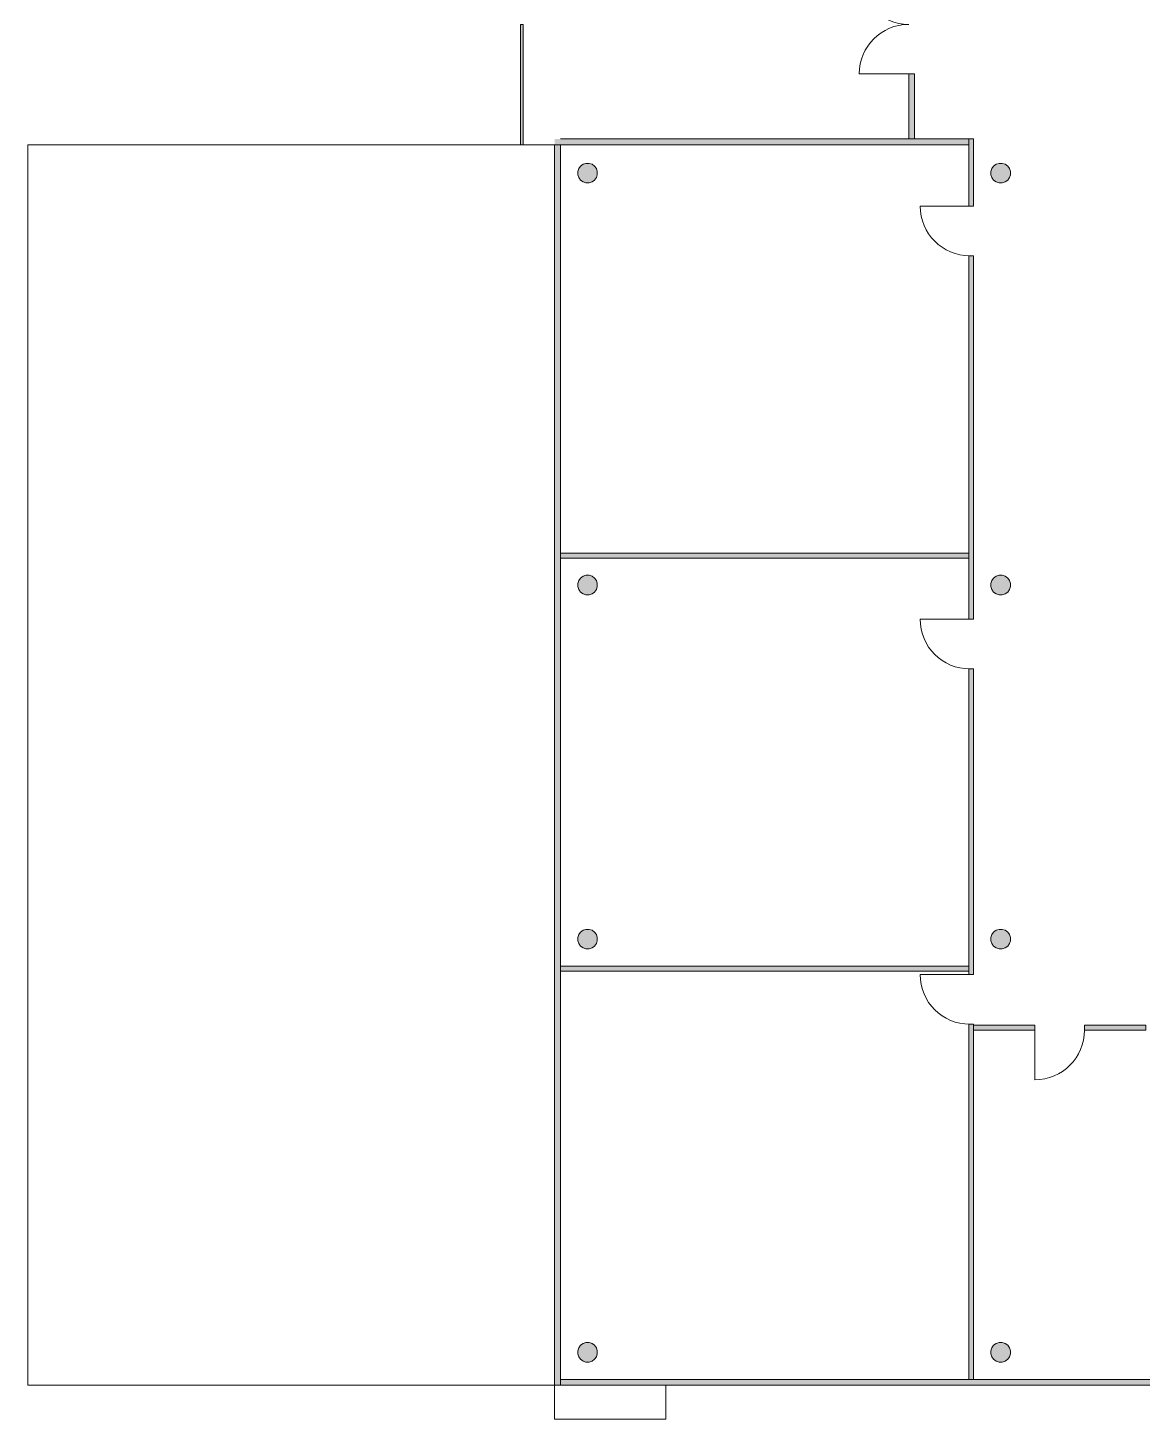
# Model space of a CAD drawing. Header units: inches. Extents: x 33931 to 204452, y 8264 to 159539.
# Drawn here: x 66641 to 89298, y 37554 to 65844 of the extents above; entities that cross this region are included whole.
import ezdxf

# ---------------------------------------------------------------- set-up
doc = ezdxf.new("R2010")
doc.units = ezdxf.units.IN
doc.header["$LTSCALE"] = 200
doc.header["$MEASUREMENT"] = 0
for name, pattern in [('AUSGEZOGEN', [0]), ('Standardmuster', [0]), ('Volllinie', [0])]:
    doc.linetypes.add(name, pattern=pattern)
doc.layers.add('Grundebene', color=7, linetype='Continuous')

# ---------------------------------------------------------------- blocks, each defined once
blk = doc.blocks.new('COMPLEXOBJECT_18-3484')
at = {"layer": 'Grundebene', "color": 18, "linetype": 'AUSGEZOGEN', "lineweight": 13, "true_color": 0x000000}
for points in [[(85770.957615, 63583.75), (85770.957615, 62218.75), (85870.957615, 62218.75), (85870.957615, 63583.75), (85770.957615, 63583.75)], [(85770.957615, 61208.75), (85770.957615, 53818.75), (85870.957615, 53818.75), (85870.957615, 61208.75), (85770.957615, 61208.75)], [(85770.957615, 52808.75), (85770.957615, 46593.75), (85870.957615, 46593.75), (85870.957615, 52808.75), (85770.957615, 52808.75)], [(85770.957615, 45583.75), (85770.957615, 38363.75), (85870.957615, 38363.75), (85870.957615, 45583.75), (85770.957615, 45583.75)]]:
    blk.add_lwpolyline(points, dxfattribs=at)
blk = doc.blocks.new('COMPLEXOBJECT_60-3589')
at = {"layer": 'Grundebene', "color": 18, "linetype": 'AUSGEZOGEN', "lineweight": 13, "true_color": 0x000000}
for points in [[(84550.957615, 68243.75), (84550.957615, 66918.75), (84670.957615, 66918.75), (84670.957615, 68243.75), (84550.957615, 68243.75)], [(84670.957615, 63583.75), (84670.957615, 64908.75), (84550.957615, 64908.75), (84550.957615, 63583.75), (84670.957615, 63583.75)]]:
    blk.add_lwpolyline(points, dxfattribs=at)
blk = doc.blocks.new('COMPLEXOBJECT_68-35B3')
at = {"layer": 'Grundebene', "color": 18, "linetype": 'AUSGEZOGEN', "lineweight": 13, "true_color": 0x000000}
for points in [[(85870.957615, 45463.75), (87115.957615, 45463.75), (87115.957615, 45563.75), (85870.957615, 45563.75), (85870.957615, 45463.75)], [(89370.957615, 45563.75), (88125.957615, 45563.75), (88125.957615, 45463.75), (89370.957615, 45463.75), (89370.957615, 45563.75)]]:
    blk.add_lwpolyline(points, dxfattribs=at)
blk = doc.blocks.new('door-53A7')
at = {"layer": 'Grundebene', "color": 18, "linetype": 'Standardmuster', "lineweight": 13, "true_color": 0x000000}
blk.add_line((87115.957615, 45463.75), (87115.957615, 44453.75), dxfattribs=at)
blk.add_arc((87115.957615, 45463.75), 1010, 270, 0, dxfattribs=at)
blk = doc.blocks.new('door-53AF')
at = {"layer": 'Grundebene', "color": 18, "linetype": 'Standardmuster', "lineweight": 13, "true_color": 0x000000}
blk.add_line((85793.75, 46593.75), (84783.75, 46593.75), dxfattribs=at)
blk.add_arc((85793.75, 46593.75), 1010, 180, 270, dxfattribs=at)
blk = doc.blocks.new('door-53B7')
at = {"layer": 'Grundebene', "color": 18, "linetype": 'Standardmuster', "lineweight": 13, "true_color": 0x000000}
blk.add_line((85793.75, 53818.75), (84783.75, 53818.75), dxfattribs=at)
blk.add_arc((85793.75, 53818.75), 1010, 180, 270, dxfattribs=at)
blk = doc.blocks.new('door-53BF')
at = {"layer": 'Grundebene', "color": 18, "linetype": 'Standardmuster', "lineweight": 13, "true_color": 0x000000}
blk.add_line((85793.75, 62218.75), (84783.75, 62218.75), dxfattribs=at)
blk.add_arc((85793.75, 62218.75), 1010, 180, 270, dxfattribs=at)
blk = doc.blocks.new('door-53DF')
at = {"layer": 'Grundebene', "color": 18, "linetype": 'Standardmuster', "lineweight": 13, "true_color": 0x000000}
for p, q in [((84550.957615, 66918.75), (83545.957615, 66918.75)), ((84550.957615, 64908.75), (83545.957615, 64908.75))]:
    blk.add_line(p, q, dxfattribs=at)
for centre, start, end in [((84550.957615, 66918.75), 180, 270), ((84550.957615, 64908.75), 90, 180)]:
    blk.add_arc(centre, 1005, start, end, dxfattribs=at)

msp = doc.modelspace()

# ---------------------------------------------------------------- hatches: boundary and pattern name
at = {"layer": 'Grundebene', "true_color": 0x000000, "transparency": 33554687}
for points in [[(76710.957615, 65913.75), (76710.957615, 63463.75), (76660.957615, 63463.75), (76660.957615, 65913.75)], [(76710.957615, 65913.75), (76710.957615, 63463.75), (76660.957615, 63463.75), (76660.957615, 65913.75)], [(84670.957615, 64908.75), (84670.957615, 63583.75), (84550.957615, 63583.75), (84550.957615, 64908.75)], [(84670.957615, 64908.75), (84670.957615, 63583.75), (84550.957615, 63583.75), (84550.957615, 64908.75)], [(77470.957615, 63583.75), (77470.957615, 38243.75), (77350.957615, 38243.75), (77350.957615, 63583.75)], [(77350.957615, 63583.75), (85770.957615, 63583.75), (85770.957615, 63463.75), (77350.957615, 63463.75)], [(77470.957615, 53863.750002), (77350.957615, 53863.750002), (77350.957615, 63463.75), (77470.957615, 63463.75)], [(85770.957615, 62218.75), (85770.957615, 63583.75), (85870.957615, 63583.75), (85870.957615, 62218.75)], [(85770.957615, 62218.75), (85770.957615, 63583.75), (85870.957615, 63583.75), (85870.957615, 62218.75)], [(77989.411475, 63087.92448), (78052.503755, 63087.92448), (78112.508065, 63068.42789), (78163.550795, 63031.34318), (78200.635505, 62980.30046), (78220.132085, 62920.29614), (78220.132085, 62857.20386), (78200.635505, 62797.19955), (78163.550795, 62746.15682), (78112.508065, 62709.07211), (78052.503755, 62689.57553), (77989.411475, 62689.57553), (77929.407155, 62709.07211), (77878.364435, 62746.15682), (77841.279725, 62797.19955), (77821.783135, 62857.20386), (77821.783135, 62920.29614), (77841.279725, 62980.30046), (77878.364435, 63031.34318), (77929.407155, 63068.42789)], [(77989.411475, 63087.92448), (78052.503755, 63087.92448), (78112.508065, 63068.42789), (78163.550795, 63031.34318), (78200.635505, 62980.30046), (78220.132085, 62920.29614), (78220.132085, 62857.20386), (78200.635505, 62797.19955), (78163.550795, 62746.15682), (78112.508065, 62709.07211), (78052.503755, 62689.57553), (77989.411475, 62689.57553), (77929.407155, 62709.07211), (77878.364435, 62746.15682), (77841.279725, 62797.19955), (77821.783135, 62857.20386), (77821.783135, 62920.29614), (77841.279725, 62980.30046), (77878.364435, 63031.34318), (77929.407155, 63068.42789)], [(86389.411475, 63087.92448), (86452.503755, 63087.92448), (86512.508065, 63068.42789), (86563.550795, 63031.34318), (86600.635505, 62980.30046), (86620.132085, 62920.29614), (86620.132085, 62857.20386), (86600.635505, 62797.19955), (86563.550795, 62746.15682), (86512.508065, 62709.07211), (86452.503755, 62689.57553), (86389.411475, 62689.57553), (86329.407155, 62709.07211), (86278.364435, 62746.15682), (86241.279725, 62797.19955), (86221.783135, 62857.20386), (86221.783135, 62920.29614), (86241.279725, 62980.30046), (86278.364435, 63031.34318), (86329.407155, 63068.42789)], [(86389.411475, 63087.92448), (86452.503755, 63087.92448), (86512.508065, 63068.42789), (86563.550795, 63031.34318), (86600.635505, 62980.30046), (86620.132085, 62920.29614), (86620.132085, 62857.20386), (86600.635505, 62797.19955), (86563.550795, 62746.15682), (86512.508065, 62709.07211), (86452.503755, 62689.57553), (86389.411475, 62689.57553), (86329.407155, 62709.07211), (86278.364435, 62746.15682), (86241.279725, 62797.19955), (86221.783135, 62857.20386), (86221.783135, 62920.29614), (86241.279725, 62980.30046), (86278.364435, 63031.34318), (86329.407155, 63068.42789)], [(85870.957615, 53863.750002), (85770.957615, 53863.750002), (85770.957615, 61208.75), (85870.957615, 61208.75)], [(85770.957615, 53818.75), (85770.957615, 61208.75), (85870.957615, 61208.75), (85870.957615, 53818.75)], [(85770.957615, 55063.75), (77470.957615, 55063.75), (77470.957615, 55163.75), (85770.957615, 55163.75)], [(85770.957615, 55063.75), (77470.957615, 55063.75), (77470.957615, 55163.75), (85770.957615, 55163.75)], [(77989.411475, 54712.92448), (78052.503755, 54712.92448), (78112.508065, 54693.42789), (78163.550795, 54656.34318), (78200.635505, 54605.30046), (78220.132085, 54545.29614), (78220.132085, 54482.20386), (78200.635505, 54422.19955), (78163.550795, 54371.15682), (78112.508065, 54334.07211), (78052.503755, 54314.57553), (77989.411475, 54314.57553), (77929.407155, 54334.07211), (77878.364435, 54371.15682), (77841.279725, 54422.19955), (77821.783135, 54482.20386), (77821.783135, 54545.29614), (77841.279725, 54605.30046), (77878.364435, 54656.34318), (77929.407155, 54693.42789)], [(77989.411475, 54712.92448), (78052.503755, 54712.92448), (78112.508065, 54693.42789), (78163.550795, 54656.34318), (78200.635505, 54605.30046), (78220.132085, 54545.29614), (78220.132085, 54482.20386), (78200.635505, 54422.19955), (78163.550795, 54371.15682), (78112.508065, 54334.07211), (78052.503755, 54314.57553), (77989.411475, 54314.57553), (77929.407155, 54334.07211), (77878.364435, 54371.15682), (77841.279725, 54422.19955), (77821.783135, 54482.20386), (77821.783135, 54545.29614), (77841.279725, 54605.30046), (77878.364435, 54656.34318), (77929.407155, 54693.42789)], [(86389.411475, 54712.92448), (86452.503755, 54712.92448), (86512.508065, 54693.42789), (86563.550795, 54656.34318), (86600.635505, 54605.30046), (86620.132085, 54545.29614), (86620.132085, 54482.20386), (86600.635505, 54422.19955), (86563.550795, 54371.15682), (86512.508065, 54334.07211), (86452.503755, 54314.57553), (86389.411475, 54314.57553), (86329.407155, 54334.07211), (86278.364435, 54371.15682), (86241.279725, 54422.19955), (86221.783135, 54482.20386), (86221.783135, 54545.29614), (86241.279725, 54605.30046), (86278.364435, 54656.34318), (86329.407155, 54693.42789)], [(86389.411475, 54712.92448), (86452.503755, 54712.92448), (86512.508065, 54693.42789), (86563.550795, 54656.34318), (86600.635505, 54605.30046), (86620.132085, 54545.29614), (86620.132085, 54482.20386), (86600.635505, 54422.19955), (86563.550795, 54371.15682), (86512.508065, 54334.07211), (86452.503755, 54314.57553), (86389.411475, 54314.57553), (86329.407155, 54334.07211), (86278.364435, 54371.15682), (86241.279725, 54422.19955), (86221.783135, 54482.20386), (86221.783135, 54545.29614), (86241.279725, 54605.30046), (86278.364435, 54656.34318), (86329.407155, 54693.42789)], [(85770.957615, 46593.75), (85770.957615, 52808.75), (85870.957615, 52808.75), (85870.957615, 46593.75)], [(77989.411475, 47512.92448), (78052.503755, 47512.92448), (78112.508065, 47493.42789), (78163.550795, 47456.34318), (78200.635505, 47405.30046), (78220.132085, 47345.29614), (78220.132085, 47282.20386), (78200.635505, 47222.19955), (78163.550795, 47171.15682), (78112.508065, 47134.07211), (78052.503755, 47114.57553), (77989.411475, 47114.57553), (77929.407155, 47134.07211), (77878.364435, 47171.15682), (77841.279725, 47222.19955), (77821.783135, 47282.20386), (77821.783135, 47345.29614), (77841.279725, 47405.30046), (77878.364435, 47456.34318), (77929.407155, 47493.42789)], [(86389.411475, 47512.92448), (86452.503755, 47512.92448), (86512.508065, 47493.42789), (86563.550795, 47456.34318), (86600.635505, 47405.30046), (86620.132085, 47345.29614), (86620.132085, 47282.20386), (86600.635505, 47222.19955), (86563.550795, 47171.15682), (86512.508065, 47134.07211), (86452.503755, 47114.57553), (86389.411475, 47114.57553), (86329.407155, 47134.07211), (86278.364435, 47171.15682), (86241.279725, 47222.19955), (86221.783135, 47282.20386), (86221.783135, 47345.29614), (86241.279725, 47405.30046), (86278.364435, 47456.34318), (86329.407155, 47493.42789)], [(85770.957615, 46663.75), (77470.957615, 46663.75), (77470.957615, 46763.75), (85770.957615, 46763.75)], [(85770.957615, 38363.75), (85770.957615, 45583.75), (85870.957615, 45583.75), (85870.957615, 38363.75)], [(87115.957615, 45463.75), (85870.957615, 45463.75), (85870.957615, 45563.75), (87115.957615, 45563.75)], [(88125.957615, 45563.75), (89370.957615, 45563.75), (89370.957615, 45463.75), (88125.957615, 45463.75)], [(77989.411475, 39112.92448), (78052.503755, 39112.92448), (78112.508065, 39093.42789), (78163.550795, 39056.34318), (78200.635505, 39005.30046), (78220.132085, 38945.29614), (78220.132085, 38882.20386), (78200.635505, 38822.19955), (78163.550795, 38771.15682), (78112.508065, 38734.07211), (78052.503755, 38714.57553), (77989.411475, 38714.57553), (77929.407155, 38734.07211), (77878.364435, 38771.15682), (77841.279725, 38822.19955), (77821.783135, 38882.20386), (77821.783135, 38945.29614), (77841.279725, 39005.30046), (77878.364435, 39056.34318), (77929.407155, 39093.42789)], [(86389.411475, 39112.92448), (86452.503755, 39112.92448), (86512.508065, 39093.42789), (86563.550795, 39056.34318), (86600.635505, 39005.30046), (86620.132085, 38945.29614), (86620.132085, 38882.20386), (86600.635505, 38822.19955), (86563.550795, 38771.15682), (86512.508065, 38734.07211), (86452.503755, 38714.57553), (86389.411475, 38714.57553), (86329.407155, 38734.07211), (86278.364435, 38771.15682), (86241.279725, 38822.19955), (86221.783135, 38882.20386), (86221.783135, 38945.29614), (86241.279725, 39005.30046), (86278.364435, 39056.34318), (86329.407155, 39093.42789)], [(77470.957615, 38363.75), (90670.957615, 38363.75), (90670.957615, 38243.75), (77470.957615, 38243.75)]]:
    msp.add_hatch(color=18, dxfattribs=at).paths.add_polyline_path(points, flags=0)

# ---------------------------------------------------------------- linework, layer by layer
at = {"layer": 'Grundebene', "color": 18, "linetype": 'AUSGEZOGEN', "lineweight": 13, "true_color": 0x000000}
for p, q in [((76660.957615, 65913.75), (76660.957615, 63463.75)), ((76660.957615, 65913.75), (76660.957615, 63463.75)), ((76710.957615, 63583.75), (76710.957615, 65913.75)), ((76710.957615, 63583.75), (76710.957615, 65913.75)), ((84550.957615, 64908.75), (84670.957615, 64908.75)), ((84550.957615, 64908.75), (84550.957615, 63583.75)), ((84550.957615, 64908.75), (84670.957615, 64908.75)), ((84550.957615, 64908.75), (84550.957615, 63583.75)), ((84670.957615, 63583.75), (84670.957615, 64908.75)), ((84670.957615, 63583.75), (84670.957615, 64908.75)), ((76660.957615, 63583.75), (76660.957615, 63463.75)), ((76660.957615, 63583.75), (76660.957615, 63463.75)), ((77470.957615, 63463.75), (77350.957615, 63463.75)), ((77350.957615, 63463.75), (77350.957615, 53863.750002)), ((77350.957615, 63463.75), (77350.957615, 38243.75)), ((77470.957615, 63463.75), (77350.957615, 63463.75)), ((85770.957615, 63583.75), (77470.957615, 63583.75)), ((85770.957615, 63583.75), (77470.957615, 63583.75)), ((77470.957615, 63463.75), (85770.957615, 63463.75)), ((77470.957615, 53863.750002), (77470.957615, 63463.75)), ((77470.957615, 63463.75), (85770.957615, 63463.75)), ((77470.957615, 38243.75), (77470.957615, 63463.75)), ((84550.957615, 63583.75), (84670.957615, 63583.75)), ((84550.957615, 63583.75), (84670.957615, 63583.75)), ((85770.957615, 63463.75), (85770.957615, 63583.75)), ((85770.957615, 63583.75), (85770.957615, 62218.75)), ((85870.957615, 63583.75), (85770.957615, 63583.75)), ((85770.957615, 63463.75), (85770.957615, 63583.75)), ((85770.957615, 63583.75), (85770.957615, 62218.75)), ((85870.957615, 63583.75), (85770.957615, 63583.75)), ((85870.957615, 62218.75), (85870.957615, 63583.75)), ((85870.957615, 62218.75), (85870.957615, 63583.75)), ((77989.411475, 63087.92448), (77929.407155, 63068.42789)), ((77989.411475, 63087.92448), (77929.407155, 63068.42789)), ((78052.503755, 63087.92448), (77989.411475, 63087.92448)), ((78052.503755, 63087.92448), (77989.411475, 63087.92448)), ((78112.508065, 63068.42789), (78052.503755, 63087.92448)), ((78112.508065, 63068.42789), (78052.503755, 63087.92448)), ((86389.411475, 63087.92448), (86329.407155, 63068.42789)), ((86389.411475, 63087.92448), (86329.407155, 63068.42789)), ((86452.503755, 63087.92448), (86389.411475, 63087.92448)), ((86452.503755, 63087.92448), (86389.411475, 63087.92448)), ((86512.508065, 63068.42789), (86452.503755, 63087.92448)), ((86512.508065, 63068.42789), (86452.503755, 63087.92448)), ((77841.279725, 62980.30046), (77821.783135, 62920.29614)), ((77841.279725, 62980.30046), (77821.783135, 62920.29614)), ((77821.783135, 62920.29614), (77821.783135, 62857.20386)), ((77821.783135, 62920.29614), (77821.783135, 62857.20386)), ((77821.783135, 62857.20386), (77841.279725, 62797.19955)), ((77821.783135, 62857.20386), (77841.279725, 62797.19955)), ((77878.364435, 63031.34318), (77841.279725, 62980.30046)), ((77878.364435, 63031.34318), (77841.279725, 62980.30046)), ((77929.407155, 63068.42789), (77878.364435, 63031.34318)), ((77929.407155, 63068.42789), (77878.364435, 63031.34318)), ((78163.550795, 63031.34318), (78112.508065, 63068.42789)), ((78163.550795, 63031.34318), (78112.508065, 63068.42789)), ((78200.635505, 62980.30046), (78163.550795, 63031.34318)), ((78200.635505, 62980.30046), (78163.550795, 63031.34318)), ((78220.132085, 62920.29614), (78200.635505, 62980.30046)), ((78220.132085, 62920.29614), (78200.635505, 62980.30046)), ((78200.635505, 62797.19955), (78220.132085, 62857.20386)), ((78200.635505, 62797.19955), (78220.132085, 62857.20386)), ((78220.132085, 62857.20386), (78220.132085, 62920.29614)), ((78220.132085, 62857.20386), (78220.132085, 62920.29614)), ((86241.279725, 62980.30046), (86221.783135, 62920.29614)), ((86241.279725, 62980.30046), (86221.783135, 62920.29614)), ((86221.783135, 62920.29614), (86221.783135, 62857.20386)), ((86221.783135, 62920.29614), (86221.783135, 62857.20386)), ((86221.783135, 62857.20386), (86241.279725, 62797.19955)), ((86221.783135, 62857.20386), (86241.279725, 62797.19955)), ((86278.364435, 63031.34318), (86241.279725, 62980.30046)), ((86278.364435, 63031.34318), (86241.279725, 62980.30046)), ((86329.407155, 63068.42789), (86278.364435, 63031.34318)), ((86329.407155, 63068.42789), (86278.364435, 63031.34318)), ((86563.550795, 63031.34318), (86512.508065, 63068.42789)), ((86563.550795, 63031.34318), (86512.508065, 63068.42789)), ((86600.635505, 62980.30046), (86563.550795, 63031.34318)), ((86600.635505, 62980.30046), (86563.550795, 63031.34318)), ((86620.132085, 62920.29614), (86600.635505, 62980.30046)), ((86620.132085, 62920.29614), (86600.635505, 62980.30046)), ((86600.635505, 62797.19955), (86620.132085, 62857.20386)), ((86600.635505, 62797.19955), (86620.132085, 62857.20386)), ((86620.132085, 62857.20386), (86620.132085, 62920.29614)), ((86620.132085, 62857.20386), (86620.132085, 62920.29614)), ((77841.279725, 62797.19955), (77878.364435, 62746.15682)), ((77841.279725, 62797.19955), (77878.364435, 62746.15682)), ((77878.364435, 62746.15682), (77929.407155, 62709.07211)), ((77878.364435, 62746.15682), (77929.407155, 62709.07211)), ((77929.407155, 62709.07211), (77989.411475, 62689.57553)), ((77929.407155, 62709.07211), (77989.411475, 62689.57553)), ((77989.411475, 62689.57553), (78052.503755, 62689.57553)), ((77989.411475, 62689.57553), (78052.503755, 62689.57553)), ((78052.503755, 62689.57553), (78112.508065, 62709.07211)), ((78052.503755, 62689.57553), (78112.508065, 62709.07211)), ((78112.508065, 62709.07211), (78163.550795, 62746.15682)), ((78112.508065, 62709.07211), (78163.550795, 62746.15682)), ((78163.550795, 62746.15682), (78200.635505, 62797.19955)), ((78163.550795, 62746.15682), (78200.635505, 62797.19955)), ((86241.279725, 62797.19955), (86278.364435, 62746.15682)), ((86241.279725, 62797.19955), (86278.364435, 62746.15682)), ((86278.364435, 62746.15682), (86329.407155, 62709.07211)), ((86278.364435, 62746.15682), (86329.407155, 62709.07211)), ((86329.407155, 62709.07211), (86389.411475, 62689.57553)), ((86329.407155, 62709.07211), (86389.411475, 62689.57553)), ((86389.411475, 62689.57553), (86452.503755, 62689.57553)), ((86389.411475, 62689.57553), (86452.503755, 62689.57553)), ((86452.503755, 62689.57553), (86512.508065, 62709.07211)), ((86452.503755, 62689.57553), (86512.508065, 62709.07211)), ((86512.508065, 62709.07211), (86563.550795, 62746.15682)), ((86512.508065, 62709.07211), (86563.550795, 62746.15682)), ((86563.550795, 62746.15682), (86600.635505, 62797.19955)), ((86563.550795, 62746.15682), (86600.635505, 62797.19955)), ((85870.957615, 62218.75), (85770.957615, 62218.75)), ((85870.957615, 62218.75), (85770.957615, 62218.75)), ((85770.957615, 61208.75), (85770.957615, 55163.75)), ((85770.957615, 61208.75), (85870.957615, 61208.75)), ((85770.957615, 61208.75), (85770.957615, 53863.750002)), ((85770.957615, 61208.75), (85770.957615, 55163.75)), ((85770.957615, 61208.75), (85870.957615, 61208.75)), ((85870.957615, 53863.750002), (85870.957615, 61208.75)), ((85870.957615, 53818.75), (85870.957615, 61208.75)), ((77470.957615, 55163.75), (77470.957615, 55063.75)), ((85770.957615, 55163.75), (77470.957615, 55163.75)), ((77470.957615, 55163.75), (77470.957615, 55063.75)), ((85770.957615, 55163.75), (77470.957615, 55163.75)), ((77470.957615, 55063.75), (85770.957615, 55063.75)), ((77470.957615, 55063.75), (85770.957615, 55063.75)), ((85770.957615, 55063.75), (85770.957615, 53863.750002)), ((85770.957615, 55063.75), (85770.957615, 53818.75)), ((77841.279725, 54605.30046), (77821.783135, 54545.29614)), ((77841.279725, 54605.30046), (77821.783135, 54545.29614)), ((77878.364435, 54656.34318), (77841.279725, 54605.30046)), ((77878.364435, 54656.34318), (77841.279725, 54605.30046)), ((77929.407155, 54693.42789), (77878.364435, 54656.34318)), ((77929.407155, 54693.42789), (77878.364435, 54656.34318)), ((77989.411475, 54712.92448), (77929.407155, 54693.42789)), ((77989.411475, 54712.92448), (77929.407155, 54693.42789)), ((78052.503755, 54712.92448), (77989.411475, 54712.92448)), ((78052.503755, 54712.92448), (77989.411475, 54712.92448)), ((78112.508065, 54693.42789), (78052.503755, 54712.92448)), ((78112.508065, 54693.42789), (78052.503755, 54712.92448)), ((78163.550795, 54656.34318), (78112.508065, 54693.42789)), ((78163.550795, 54656.34318), (78112.508065, 54693.42789)), ((78200.635505, 54605.30046), (78163.550795, 54656.34318)), ((78200.635505, 54605.30046), (78163.550795, 54656.34318)), ((78220.132085, 54545.29614), (78200.635505, 54605.30046)), ((78220.132085, 54545.29614), (78200.635505, 54605.30046)), ((86241.279725, 54605.30046), (86221.783135, 54545.29614)), ((86241.279725, 54605.30046), (86221.783135, 54545.29614)), ((86278.364435, 54656.34318), (86241.279725, 54605.30046)), ((86278.364435, 54656.34318), (86241.279725, 54605.30046)), ((86329.407155, 54693.42789), (86278.364435, 54656.34318)), ((86329.407155, 54693.42789), (86278.364435, 54656.34318)), ((86389.411475, 54712.92448), (86329.407155, 54693.42789)), ((86389.411475, 54712.92448), (86329.407155, 54693.42789)), ((86452.503755, 54712.92448), (86389.411475, 54712.92448)), ((86452.503755, 54712.92448), (86389.411475, 54712.92448)), ((86512.508065, 54693.42789), (86452.503755, 54712.92448)), ((86512.508065, 54693.42789), (86452.503755, 54712.92448)), ((86563.550795, 54656.34318), (86512.508065, 54693.42789)), ((86563.550795, 54656.34318), (86512.508065, 54693.42789)), ((86600.635505, 54605.30046), (86563.550795, 54656.34318)), ((86600.635505, 54605.30046), (86563.550795, 54656.34318)), ((86620.132085, 54545.29614), (86600.635505, 54605.30046)), ((86620.132085, 54545.29614), (86600.635505, 54605.30046)), ((77821.783135, 54545.29614), (77821.783135, 54482.20386)), ((77821.783135, 54545.29614), (77821.783135, 54482.20386)), ((77821.783135, 54482.20386), (77841.279725, 54422.19955)), ((77821.783135, 54482.20386), (77841.279725, 54422.19955)), ((77841.279725, 54422.19955), (77878.364435, 54371.15682)), ((77841.279725, 54422.19955), (77878.364435, 54371.15682)), ((77878.364435, 54371.15682), (77929.407155, 54334.07211)), ((77878.364435, 54371.15682), (77929.407155, 54334.07211)), ((77929.407155, 54334.07211), (77989.411475, 54314.57553)), ((77929.407155, 54334.07211), (77989.411475, 54314.57553)), ((78052.503755, 54314.57553), (78112.508065, 54334.07211)), ((78052.503755, 54314.57553), (78112.508065, 54334.07211)), ((78112.508065, 54334.07211), (78163.550795, 54371.15682)), ((78112.508065, 54334.07211), (78163.550795, 54371.15682)), ((78163.550795, 54371.15682), (78200.635505, 54422.19955)), ((78163.550795, 54371.15682), (78200.635505, 54422.19955)), ((78200.635505, 54422.19955), (78220.132085, 54482.20386)), ((78200.635505, 54422.19955), (78220.132085, 54482.20386)), ((78220.132085, 54482.20386), (78220.132085, 54545.29614)), ((78220.132085, 54482.20386), (78220.132085, 54545.29614)), ((86221.783135, 54545.29614), (86221.783135, 54482.20386)), ((86221.783135, 54545.29614), (86221.783135, 54482.20386)), ((86221.783135, 54482.20386), (86241.279725, 54422.19955)), ((86221.783135, 54482.20386), (86241.279725, 54422.19955)), ((86241.279725, 54422.19955), (86278.364435, 54371.15682)), ((86241.279725, 54422.19955), (86278.364435, 54371.15682)), ((86278.364435, 54371.15682), (86329.407155, 54334.07211)), ((86278.364435, 54371.15682), (86329.407155, 54334.07211)), ((86329.407155, 54334.07211), (86389.411475, 54314.57553)), ((86329.407155, 54334.07211), (86389.411475, 54314.57553)), ((86452.503755, 54314.57553), (86512.508065, 54334.07211)), ((86452.503755, 54314.57553), (86512.508065, 54334.07211)), ((86512.508065, 54334.07211), (86563.550795, 54371.15682)), ((86512.508065, 54334.07211), (86563.550795, 54371.15682)), ((86563.550795, 54371.15682), (86600.635505, 54422.19955)), ((86563.550795, 54371.15682), (86600.635505, 54422.19955)), ((86600.635505, 54422.19955), (86620.132085, 54482.20386)), ((86600.635505, 54422.19955), (86620.132085, 54482.20386)), ((86620.132085, 54482.20386), (86620.132085, 54545.29614)), ((86620.132085, 54482.20386), (86620.132085, 54545.29614)), ((77989.411475, 54314.57553), (78052.503755, 54314.57553)), ((77989.411475, 54314.57553), (78052.503755, 54314.57553)), ((86389.411475, 54314.57553), (86452.503755, 54314.57553)), ((86389.411475, 54314.57553), (86452.503755, 54314.57553)), ((85870.957615, 53818.75), (85770.957615, 53818.75)), ((85770.957615, 52808.75), (85870.957615, 52808.75)), ((85770.957615, 52808.75), (85770.957615, 46763.75)), ((85870.957615, 46593.75), (85870.957615, 52808.75)), ((77841.279725, 47405.30046), (77821.783135, 47345.29614)), ((77821.783135, 47345.29614), (77821.783135, 47282.20386)), ((77821.783135, 47282.20386), (77841.279725, 47222.19955)), ((77878.364435, 47456.34318), (77841.279725, 47405.30046)), ((77929.407155, 47493.42789), (77878.364435, 47456.34318)), ((77989.411475, 47512.92448), (77929.407155, 47493.42789)), ((78052.503755, 47512.92448), (77989.411475, 47512.92448)), ((78112.508065, 47493.42789), (78052.503755, 47512.92448)), ((78163.550795, 47456.34318), (78112.508065, 47493.42789)), ((78200.635505, 47405.30046), (78163.550795, 47456.34318)), ((78220.132085, 47345.29614), (78200.635505, 47405.30046)), ((78200.635505, 47222.19955), (78220.132085, 47282.20386)), ((78220.132085, 47282.20386), (78220.132085, 47345.29614)), ((86241.279725, 47405.30046), (86221.783135, 47345.29614)), ((86221.783135, 47345.29614), (86221.783135, 47282.20386)), ((86221.783135, 47282.20386), (86241.279725, 47222.19955)), ((86278.364435, 47456.34318), (86241.279725, 47405.30046)), ((86329.407155, 47493.42789), (86278.364435, 47456.34318)), ((86389.411475, 47512.92448), (86329.407155, 47493.42789)), ((86452.503755, 47512.92448), (86389.411475, 47512.92448)), ((86512.508065, 47493.42789), (86452.503755, 47512.92448)), ((86563.550795, 47456.34318), (86512.508065, 47493.42789)), ((86600.635505, 47405.30046), (86563.550795, 47456.34318)), ((86620.132085, 47345.29614), (86600.635505, 47405.30046)), ((86600.635505, 47222.19955), (86620.132085, 47282.20386)), ((86620.132085, 47282.20386), (86620.132085, 47345.29614)), ((77841.279725, 47222.19955), (77878.364435, 47171.15682)), ((77878.364435, 47171.15682), (77929.407155, 47134.07211)), ((77929.407155, 47134.07211), (77989.411475, 47114.57553)), ((77989.411475, 47114.57553), (78052.503755, 47114.57553)), ((78052.503755, 47114.57553), (78112.508065, 47134.07211)), ((78112.508065, 47134.07211), (78163.550795, 47171.15682)), ((78163.550795, 47171.15682), (78200.635505, 47222.19955)), ((86241.279725, 47222.19955), (86278.364435, 47171.15682)), ((86278.364435, 47171.15682), (86329.407155, 47134.07211)), ((86329.407155, 47134.07211), (86389.411475, 47114.57553)), ((86389.411475, 47114.57553), (86452.503755, 47114.57553)), ((86452.503755, 47114.57553), (86512.508065, 47134.07211)), ((86512.508065, 47134.07211), (86563.550795, 47171.15682)), ((86563.550795, 47171.15682), (86600.635505, 47222.19955)), ((77470.957615, 46763.75), (77470.957615, 46663.75)), ((85770.957615, 46763.75), (77470.957615, 46763.75)), ((77470.957615, 46663.75), (85770.957615, 46663.75)), ((85770.957615, 46663.75), (85770.957615, 46593.75)), ((85870.957615, 46593.75), (85770.957615, 46593.75)), ((85770.957615, 45583.75), (85770.957615, 38363.75)), ((85770.957615, 45583.75), (85870.957615, 45583.75)), ((85870.957615, 45563.75), (85870.957615, 45583.75)), ((87115.957615, 45563.75), (85870.957615, 45563.75)), ((87115.957615, 45563.75), (87115.957615, 45463.75)), ((89370.957615, 45563.75), (88125.957615, 45563.75)), ((88125.957615, 45463.75), (88125.957615, 45563.75)), ((85870.957615, 38363.75), (85870.957615, 45463.75)), ((85870.957615, 45463.75), (87115.957615, 45463.75)), ((88125.957615, 45463.75), (89370.957615, 45463.75)), ((77878.364435, 39056.34318), (77841.279725, 39005.30046)), ((77929.407155, 39093.42789), (77878.364435, 39056.34318)), ((77989.411475, 39112.92448), (77929.407155, 39093.42789)), ((78052.503755, 39112.92448), (77989.411475, 39112.92448)), ((78112.508065, 39093.42789), (78052.503755, 39112.92448)), ((78163.550795, 39056.34318), (78112.508065, 39093.42789)), ((78200.635505, 39005.30046), (78163.550795, 39056.34318)), ((86278.364435, 39056.34318), (86241.279725, 39005.30046)), ((86329.407155, 39093.42789), (86278.364435, 39056.34318)), ((86389.411475, 39112.92448), (86329.407155, 39093.42789)), ((86452.503755, 39112.92448), (86389.411475, 39112.92448)), ((86512.508065, 39093.42789), (86452.503755, 39112.92448)), ((86563.550795, 39056.34318), (86512.508065, 39093.42789)), ((86600.635505, 39005.30046), (86563.550795, 39056.34318)), ((77841.279725, 39005.30046), (77821.783135, 38945.29614)), ((77821.783135, 38945.29614), (77821.783135, 38882.20386)), ((77821.783135, 38882.20386), (77841.279725, 38822.19955)), ((77841.279725, 38822.19955), (77878.364435, 38771.15682)), ((77878.364435, 38771.15682), (77929.407155, 38734.07211)), ((78112.508065, 38734.07211), (78163.550795, 38771.15682)), ((78163.550795, 38771.15682), (78200.635505, 38822.19955)), ((78220.132085, 38945.29614), (78200.635505, 39005.30046)), ((78200.635505, 38822.19955), (78220.132085, 38882.20386)), ((78220.132085, 38882.20386), (78220.132085, 38945.29614)), ((86241.279725, 39005.30046), (86221.783135, 38945.29614)), ((86221.783135, 38945.29614), (86221.783135, 38882.20386)), ((86221.783135, 38882.20386), (86241.279725, 38822.19955)), ((86241.279725, 38822.19955), (86278.364435, 38771.15682)), ((86278.364435, 38771.15682), (86329.407155, 38734.07211)), ((86512.508065, 38734.07211), (86563.550795, 38771.15682)), ((86563.550795, 38771.15682), (86600.635505, 38822.19955)), ((86620.132085, 38945.29614), (86600.635505, 39005.30046)), ((86600.635505, 38822.19955), (86620.132085, 38882.20386)), ((86620.132085, 38882.20386), (86620.132085, 38945.29614)), ((77929.407155, 38734.07211), (77989.411475, 38714.57553)), ((77989.411475, 38714.57553), (78052.503755, 38714.57553)), ((78052.503755, 38714.57553), (78112.508065, 38734.07211)), ((86329.407155, 38734.07211), (86389.411475, 38714.57553)), ((86389.411475, 38714.57553), (86452.503755, 38714.57553)), ((86452.503755, 38714.57553), (86512.508065, 38734.07211)), ((77350.957615, 38243.75), (77470.957615, 38243.75)), ((89370.957615, 38363.75), (77470.957615, 38363.75)), ((77470.957615, 38363.75), (77470.957615, 38243.75)), ((77470.957615, 38243.75), (89370.957615, 38243.75)), ((85770.957615, 38363.75), (85870.957615, 38363.75))]:
    msp.add_line(p, q, dxfattribs=at)
at = {"layer": 'Grundebene', "color": 18, "linetype": 'Volllinie', "lineweight": 9, "true_color": 0x000000}
for p, q in [((76660.957615, 63463.75), (66640.953674, 63463.75)), ((66640.953674, 63463.75), (66640.953674, 38243.75)), ((76710.957615, 63463.75), (77350.957615, 63463.75)), ((66640.953674, 38243.75), (77350.957615, 38243.75)), ((77350.957615, 38243.75), (77350.957615, 37553.75)), ((79610, 38243.75), (79610, 37553.75)), ((79610, 37553.75), (77350.957615, 37553.75))]:
    msp.add_line(p, q, dxfattribs=at)
at = {"layer": 'Grundebene', "color": 18, "linetype": 'AUSGEZOGEN', "lineweight": 13, "true_color": 0x000000}
for points in [[(76710.957615, 63463.75), (76710.957615, 65913.75), (76660.957615, 65913.75), (76660.957615, 63463.75), (76710.957615, 63463.75)], [(84670.957615, 63583.75), (84670.957615, 64908.75), (84550.957615, 64908.75), (84550.957615, 63583.75), (84670.957615, 63583.75)], [(77470.957615, 38243.75), (77470.957615, 63463.75), (77350.957615, 63463.75), (77350.957615, 38243.75), (77470.957615, 38243.75)], [(85770.957615, 63583.75), (85770.957615, 62218.75), (85870.957615, 62218.75), (85870.957615, 63583.75), (85770.957615, 63583.75)], [(78052.503755, 63087.92448), (77989.411475, 63087.92448), (77929.407155, 63068.42789), (77878.364435, 63031.34318), (77841.279725, 62980.30046), (77821.783135, 62920.29614), (77821.783135, 62857.20386), (77841.279725, 62797.19955), (77878.364435, 62746.15682), (77929.407155, 62709.07211), (77989.411475, 62689.57553), (78052.503755, 62689.57553), (78112.508065, 62709.07211), (78163.550795, 62746.15682), (78200.635505, 62797.19955), (78220.132085, 62857.20386), (78220.132085, 62920.29614), (78200.635505, 62980.30046), (78163.550795, 63031.34318), (78112.508065, 63068.42789), (78052.503755, 63087.92448)], [(86452.503755, 63087.92448), (86389.411475, 63087.92448), (86329.407155, 63068.42789), (86278.364435, 63031.34318), (86241.279725, 62980.30046), (86221.783135, 62920.29614), (86221.783135, 62857.20386), (86241.279725, 62797.19955), (86278.364435, 62746.15682), (86329.407155, 62709.07211), (86389.411475, 62689.57553), (86452.503755, 62689.57553), (86512.508065, 62709.07211), (86563.550795, 62746.15682), (86600.635505, 62797.19955), (86620.132085, 62857.20386), (86620.132085, 62920.29614), (86600.635505, 62980.30046), (86563.550795, 63031.34318), (86512.508065, 63068.42789), (86452.503755, 63087.92448)], [(85770.957615, 61208.75), (85770.957615, 53818.75), (85870.957615, 53818.75), (85870.957615, 61208.75), (85770.957615, 61208.75)], [(77470.957615, 55063.75), (85770.957615, 55063.75), (85770.957615, 55163.75), (77470.957615, 55163.75), (77470.957615, 55063.75)], [(78052.503755, 54712.92448), (77989.411475, 54712.92448), (77929.407155, 54693.42789), (77878.364435, 54656.34318), (77841.279725, 54605.30046), (77821.783135, 54545.29614), (77821.783135, 54482.20386), (77841.279725, 54422.19955), (77878.364435, 54371.15682), (77929.407155, 54334.07211), (77989.411475, 54314.57553), (78052.503755, 54314.57553), (78112.508065, 54334.07211), (78163.550795, 54371.15682), (78200.635505, 54422.19955), (78220.132085, 54482.20386), (78220.132085, 54545.29614), (78200.635505, 54605.30046), (78163.550795, 54656.34318), (78112.508065, 54693.42789), (78052.503755, 54712.92448)], [(86452.503755, 54712.92448), (86389.411475, 54712.92448), (86329.407155, 54693.42789), (86278.364435, 54656.34318), (86241.279725, 54605.30046), (86221.783135, 54545.29614), (86221.783135, 54482.20386), (86241.279725, 54422.19955), (86278.364435, 54371.15682), (86329.407155, 54334.07211), (86389.411475, 54314.57553), (86452.503755, 54314.57553), (86512.508065, 54334.07211), (86563.550795, 54371.15682), (86600.635505, 54422.19955), (86620.132085, 54482.20386), (86620.132085, 54545.29614), (86600.635505, 54605.30046), (86563.550795, 54656.34318), (86512.508065, 54693.42789), (86452.503755, 54712.92448)], [(85770.957615, 52808.75), (85770.957615, 46593.75), (85870.957615, 46593.75), (85870.957615, 52808.75), (85770.957615, 52808.75)], [(78052.503755, 47512.92448), (77989.411475, 47512.92448), (77929.407155, 47493.42789), (77878.364435, 47456.34318), (77841.279725, 47405.30046), (77821.783135, 47345.29614), (77821.783135, 47282.20386), (77841.279725, 47222.19955), (77878.364435, 47171.15682), (77929.407155, 47134.07211), (77989.411475, 47114.57553), (78052.503755, 47114.57553), (78112.508065, 47134.07211), (78163.550795, 47171.15682), (78200.635505, 47222.19955), (78220.132085, 47282.20386), (78220.132085, 47345.29614), (78200.635505, 47405.30046), (78163.550795, 47456.34318), (78112.508065, 47493.42789), (78052.503755, 47512.92448)], [(86452.503755, 47512.92448), (86389.411475, 47512.92448), (86329.407155, 47493.42789), (86278.364435, 47456.34318), (86241.279725, 47405.30046), (86221.783135, 47345.29614), (86221.783135, 47282.20386), (86241.279725, 47222.19955), (86278.364435, 47171.15682), (86329.407155, 47134.07211), (86389.411475, 47114.57553), (86452.503755, 47114.57553), (86512.508065, 47134.07211), (86563.550795, 47171.15682), (86600.635505, 47222.19955), (86620.132085, 47282.20386), (86620.132085, 47345.29614), (86600.635505, 47405.30046), (86563.550795, 47456.34318), (86512.508065, 47493.42789), (86452.503755, 47512.92448)], [(77470.957615, 46663.75), (85770.957615, 46663.75), (85770.957615, 46763.75), (77470.957615, 46763.75), (77470.957615, 46663.75)], [(85770.957615, 45583.75), (85770.957615, 38363.75), (85870.957615, 38363.75), (85870.957615, 45583.75), (85770.957615, 45583.75)], [(85870.957615, 45463.75), (87115.957615, 45463.75), (87115.957615, 45563.75), (85870.957615, 45563.75), (85870.957615, 45463.75)], [(89370.957615, 45563.75), (88125.957615, 45563.75), (88125.957615, 45463.75), (89370.957615, 45463.75), (89370.957615, 45563.75)], [(78052.503755, 39112.92448), (77989.411475, 39112.92448), (77929.407155, 39093.42789), (77878.364435, 39056.34318), (77841.279725, 39005.30046), (77821.783135, 38945.29614), (77821.783135, 38882.20386), (77841.279725, 38822.19955), (77878.364435, 38771.15682), (77929.407155, 38734.07211), (77989.411475, 38714.57553), (78052.503755, 38714.57553), (78112.508065, 38734.07211), (78163.550795, 38771.15682), (78200.635505, 38822.19955), (78220.132085, 38882.20386), (78220.132085, 38945.29614), (78200.635505, 39005.30046), (78163.550795, 39056.34318), (78112.508065, 39093.42789), (78052.503755, 39112.92448)], [(86452.503755, 39112.92448), (86389.411475, 39112.92448), (86329.407155, 39093.42789), (86278.364435, 39056.34318), (86241.279725, 39005.30046), (86221.783135, 38945.29614), (86221.783135, 38882.20386), (86241.279725, 38822.19955), (86278.364435, 38771.15682), (86329.407155, 38734.07211), (86389.411475, 38714.57553), (86452.503755, 38714.57553), (86512.508065, 38734.07211), (86563.550795, 38771.15682), (86600.635505, 38822.19955), (86620.132085, 38882.20386), (86620.132085, 38945.29614), (86600.635505, 39005.30046), (86563.550795, 39056.34318), (86512.508065, 39093.42789), (86452.503755, 39112.92448)], [(90670.957615, 38363.75), (77470.957615, 38363.75), (77470.957615, 38243.75), (90670.957615, 38243.75), (90670.957615, 38363.75)]]:
    msp.add_lwpolyline(points, dxfattribs=at)

# ---------------------------------------------------------------- block references
at = {"layer": 'Grundebene'}
for name in ['COMPLEXOBJECT_60-3589', 'door-53DF', 'COMPLEXOBJECT_18-3484', 'door-53BF', 'door-53B7', 'door-53AF', 'COMPLEXOBJECT_68-35B3', 'door-53A7']:
    msp.add_blockref(name, (0, 0), dxfattribs=at)

doc.saveas('drawing.dxf')
